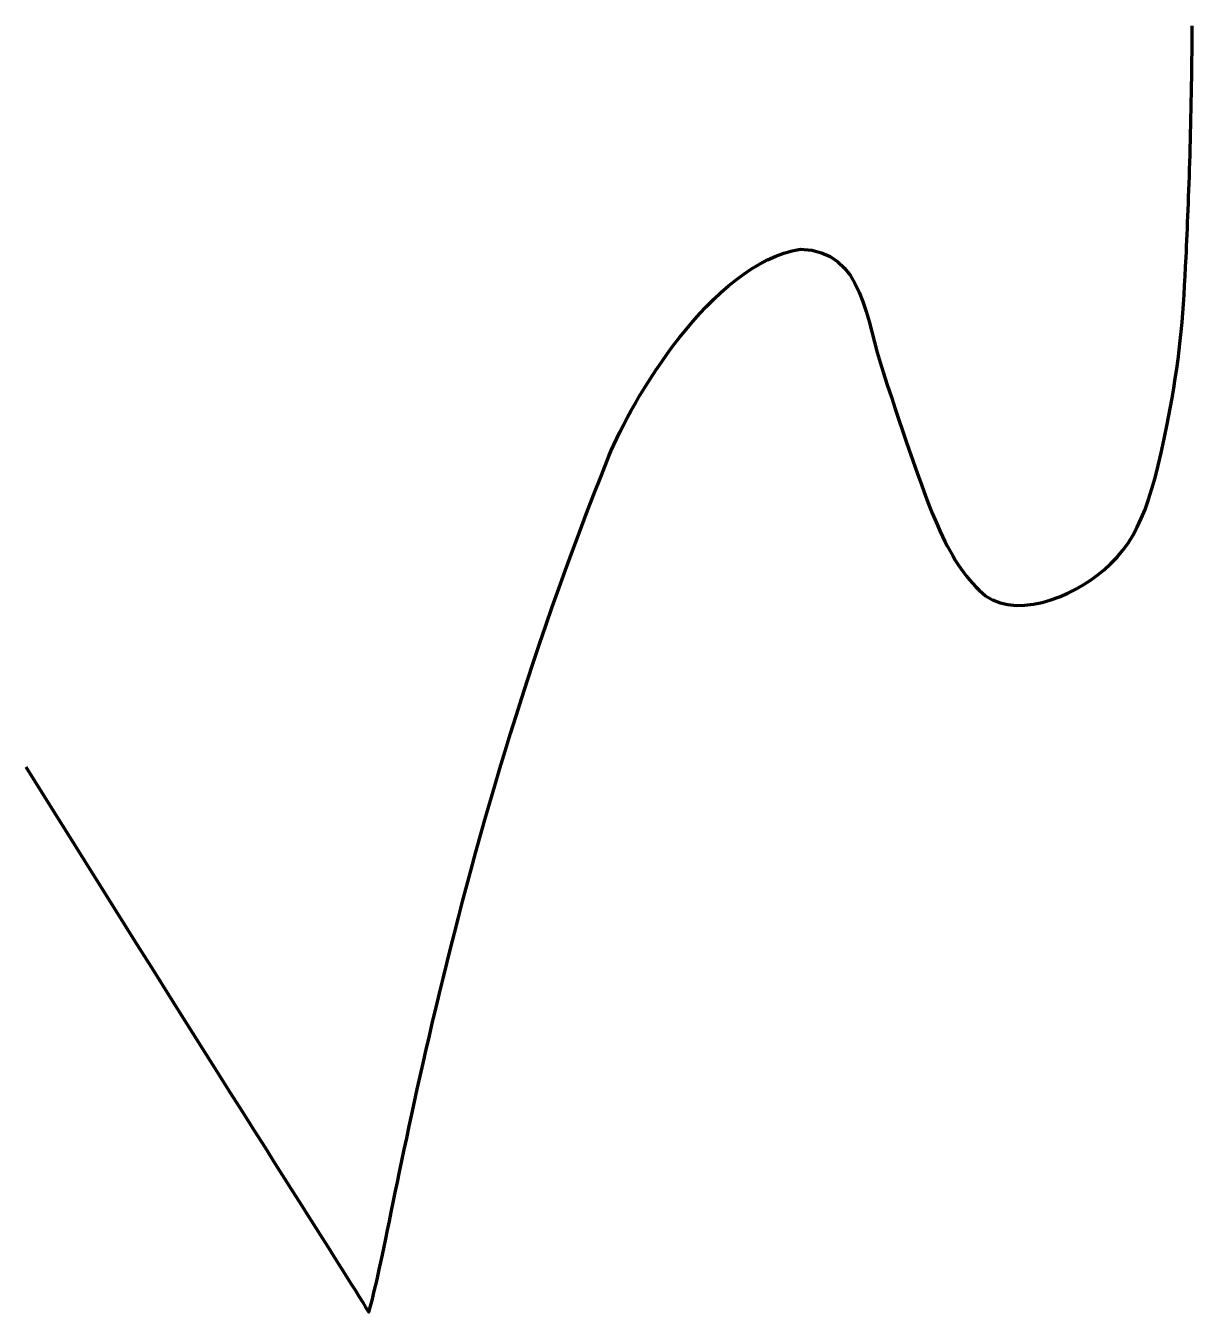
# Model space of a CAD drawing. Extents: x 1115 to 1864, y -1522 to -695.
import ezdxf

# ---------------------------------------------------------------- set-up
doc = ezdxf.new("R2010")
doc.units = 0
doc.header["$MEASUREMENT"] = 0
doc.layers.add('flipendo_path', color=7, linetype='Continuous', lineweight=0)

msp = doc.modelspace()

# ---------------------------------------------------------------- linework, layer by layer
at = {"layer": 'flipendo_path', "color": 7, "lineweight": 140}
msp.add_open_spline([(1115.08, -1171), (1285.98, -1444.36), (1314.07, -1486.29), (1335.43, -1521.5), (1350.86, -1470.47), (1383.7, -1233.9), (1489.72, -971.22), (1503.88, -936.13), (1555.39, -847.39), (1612.75, -838.29), (1653.5, -839.08), (1654.86, -884.83), (1665.76, -917.41), (1695.46, -1006.15), (1704.13, -1033.94), (1727.48, -1057.46), (1748.34, -1078.47), (1787.61, -1061.81), (1807.79, -1044.4), (1832.05, -1023.47), (1839.49, -996.23), (1850.12, -940.75), (1856.99, -904.89), (1858.81, -876.77), (1860.4, -843.44), (1862.19, -806), (1863.99, -755.41), (1864.36, -694.69)], degree=3, knots=[0, 0, 0, 0, 1, 1, 1, 2, 2, 2, 3, 3, 3, 4, 4, 4, 5, 5, 5, 6, 6, 6, 7, 7, 7, 8, 8, 8, 9, 9, 9, 9], dxfattribs=at)

doc.saveas('drawing.dxf')
